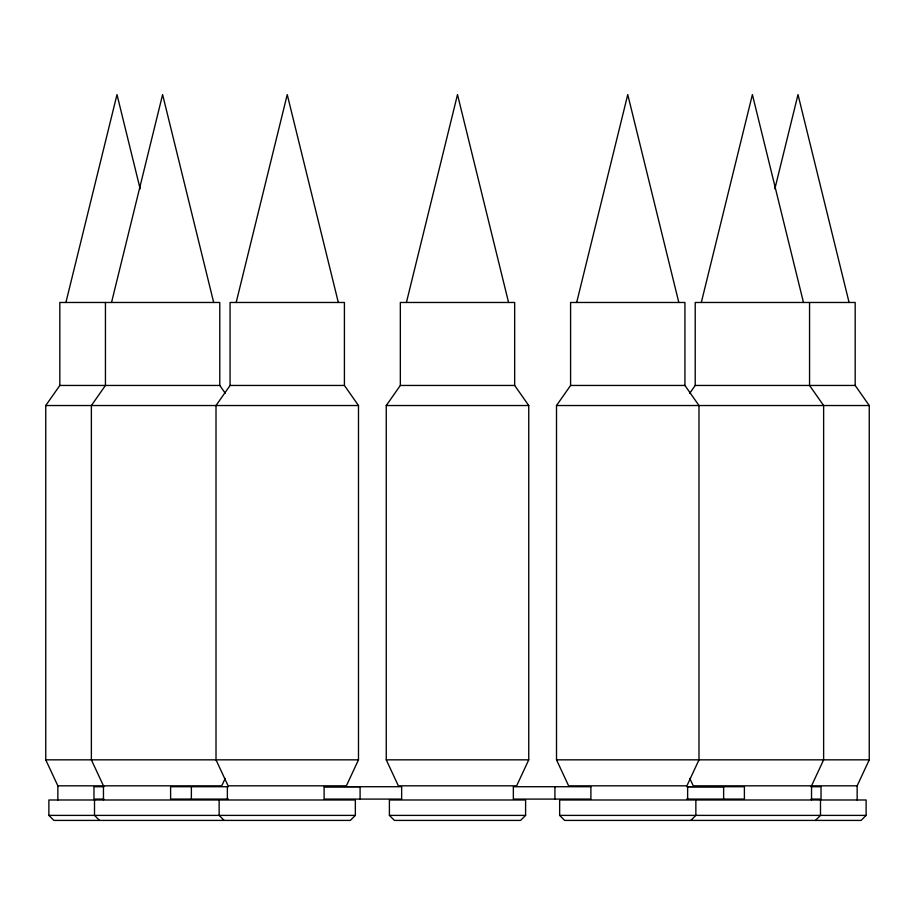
<?xml version="1.0" encoding="UTF-8"?>
<svg xmlns="http://www.w3.org/2000/svg" width="915" height="915" viewBox="0 0 915 915"><rect width="100%" height="100%" fill="white"/><g stroke="black" fill="none" stroke-linecap="round" stroke-linejoin="round"><path stroke-width="1.37" d="M65.914 302.476L116.994 94.588L140.144 188.833M111.527 302.476L162.607 94.588L213.687 302.476M236.173 302.476L287.241 94.588L338.321 302.476M406.42 302.476L457.5 94.588L508.58 302.476M576.679 302.476L627.759 94.588L678.827 302.476M701.313 302.476L752.393 94.588L803.473 302.476M774.856 188.833L798.006 94.588L849.086 302.476M225.204 778.402L221.75 785.825L57.851 785.825L45.75 759.839L45.75 405.528L59.818 385.455L59.818 302.476L219.783 302.476L219.783 385.455L225.25 393.256M358.486 759.839L346.385 785.825L228.098 785.825L216.009 759.839L216.009 405.528L230.077 385.455L230.077 302.476L344.417 302.476L344.417 385.455L358.486 405.528L358.486 759.839L216.009 759.839M528.744 759.839L516.643 785.825L398.357 785.825L386.256 759.839L386.256 405.528L400.335 385.455L400.335 302.476L514.665 302.476L514.665 385.455L528.744 405.528L528.744 759.839L386.256 759.839M698.991 759.839L686.902 785.825L568.615 785.825L556.514 759.839L556.514 405.528L570.583 385.455L570.583 302.476L684.923 302.476L684.923 385.455L698.991 405.528L698.991 759.839L556.514 759.839M857.149 799.985L857.149 785.825L869.25 759.839L869.25 405.528L855.182 385.455L855.182 302.476L695.217 302.476L695.217 385.455L689.75 393.256M355.352 815.391L350.331 820.412L53.905 820.412L48.884 815.391L48.884 799.985L355.352 799.985L355.352 815.391L48.884 815.391M525.599 815.391L520.589 820.412L394.411 820.412L389.401 815.391L389.401 799.985L525.599 799.985L525.599 815.391L389.401 815.391M690.836 820.412L695.857 815.391L695.857 799.985M815.471 820.412L820.492 815.391L820.492 799.985M866.116 815.391L861.095 820.412L564.669 820.412L559.648 815.391L559.648 799.985L866.116 799.985L866.116 815.391L559.648 815.391M59.818 385.455L219.783 385.455M230.077 385.455L344.417 385.455M400.335 385.455L514.665 385.455M570.583 385.455L684.923 385.455M695.217 385.455L855.182 385.455M45.75 405.528L358.486 405.528M386.256 405.528L528.744 405.528M556.514 405.528L869.25 405.528M45.75 759.839L215.814 759.839M699.186 759.839L869.25 759.839M857.149 785.825L693.25 785.825L689.796 778.402M103.841 786.717L93.971 786.717L93.971 799.092L103.841 799.092M228.384 786.717L170.602 786.717L170.602 799.092L228.384 799.092M324.104 786.717L401.651 786.717L401.651 799.092L324.104 799.092L324.104 786.717L360.087 786.717L360.087 799.092M686.616 786.717L744.398 786.717L744.398 799.092L686.616 799.092M811.159 786.717L821.03 786.717L821.03 799.092L811.159 799.092M224.164 820.412L219.143 815.391L219.143 799.985M99.529 820.412L94.508 815.391L94.508 799.985M811.536 799.985L811.536 785.825L823.626 759.839L823.626 405.528L809.558 385.455L809.558 302.476M723.628 799.092L723.628 786.717L687.634 786.717L687.634 799.092M554.913 786.717L554.913 799.092M227.366 786.717L227.366 799.092M191.372 786.717L191.372 799.092M105.442 302.476L105.442 385.455L91.374 405.528L91.374 759.839L103.464 785.825L103.464 799.985M57.851 785.825L57.851 799.985M590.896 786.717L513.349 786.717L513.349 799.092L590.896 799.092L590.896 786.717"/></g></svg>
